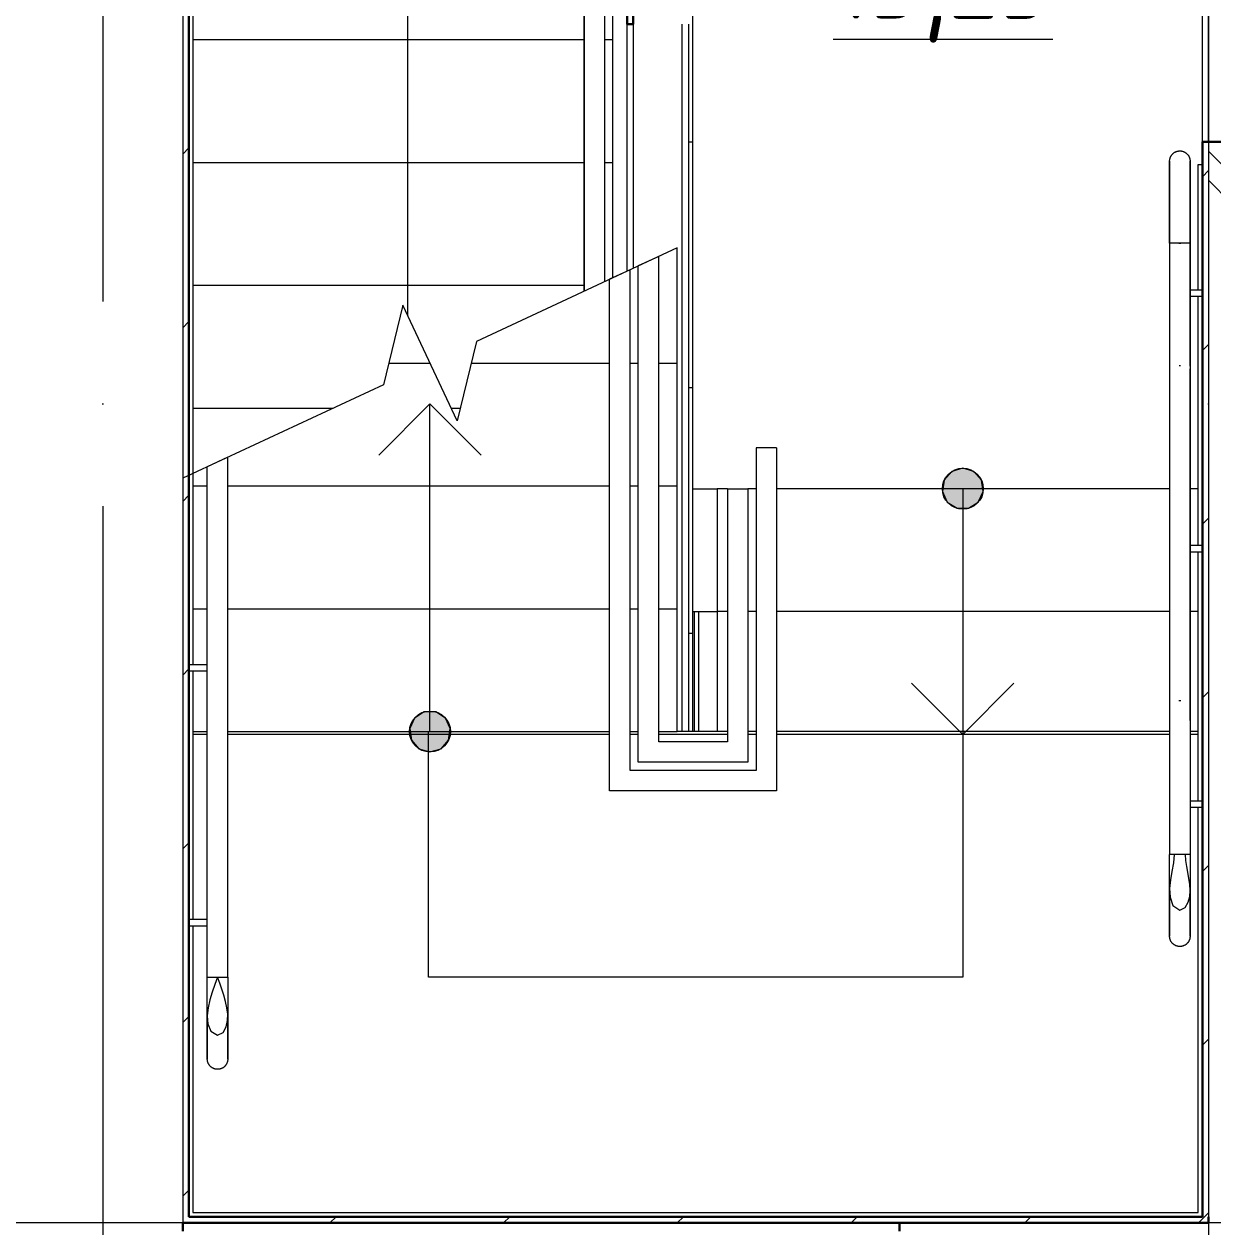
# Model space of a CAD drawing. Header units: millimetres. Extents: x -421858 to 614926, y -468665 to 141641.
# Drawn here: x -7750 to -4847, y 15448 to 18386 of the extents above; entities that cross this region are included whole.
import ezdxf

# ---------------------------------------------------------------- set-up
doc = ezdxf.new("R2010")
doc.units = ezdxf.units.MM
doc.linetypes.add('ADSK_Линия сетки', pattern=[25, 20, -2.5, 0, -2.5])
doc.linetypes.add('ADSK_Штриховая_ш2 п1_5', pattern=[4.5, 3, -1.5])
for name, color, linetype, lineweight in [('Двери', 252, 'Continuous', 9), ('Лестницы', 252, 'Continuous', 9), ('Марки помещений', 252, 'Continuous', 20), ('Ограждение', 252, 'Continuous', 9), ('Оси', 252, 'Continuous', 9), ('Перекрытие', 252, 'Continuous', 18), ('Стены внутренние', 7, 'Continuous', 18), ('Стены наружные', 7, 'Continuous', 18), ('Стрелки вверх', 252, 'Continuous', 18)]:
    doc.layers.add(name, color=color, linetype=linetype, lineweight=lineweight)
doc.styles.add('GOST Common_3', font='', dxfattribs={"height": 3.5})
doc.styles.get('GOST Common_3').set_extended_font_data('GOST 2.304 type A')

# ---------------------------------------------------------------- blocks, each defined once
blk = doc.blocks.new('1 этаж')
at = {"layer": 'Двери', "lineweight": 18, "true_color": 0x636466}
h = blk.add_hatch(dxfattribs=at)
h.set_pattern_fill('FP_2', color=251, angle=-90, style=0, pattern_type=2)
h.set_pattern_definition([(315, (-4582.8, 19073.27), (35.3553, 35.3553), [])])
h.paths.add_polyline_path([(-4857.8, 17948.3), (-4307.8, 17948.3), (-4307.8, 18098.3), (-4857.8, 18098.3)])
h.paths.add_polyline_path([(-4342.6, 19798.3), (-4307.8, 19798.3), (-4307.8, 19948.3), (-4857.8, 19948.3), (-4857.8, 19798.3)])
at = {"layer": 'Ограждение', "true_color": 0x636466}
h = blk.add_hatch(dxfattribs=at)
h.set_pattern_fill('FP_25', color=251, style=0, pattern_type=2)
h.set_pattern_definition([(0, (-32121.8, 98), (0, 600), []), (90, (-32121.8, 98), (-600, 4e-14), [])])
h.paths.add_polyline_path([(-6127.8, 16658.3), (-6117.8, 16658.3), (-6117.8, 19788.3), (-6127.8, 19798.3), (-6127.8, 16728.3)])
at = {"layer": 'Стрелки вверх', "true_color": 0x636466}
h = blk.add_hatch(color=251, dxfattribs=at)
edge = h.paths.add_edge_path()
edge.add_arc((-5457.8, 17251.3), 50, 0, 360)
for points in [[(-5443.7, 17203.4), (-5420, 17218.6), (-5408.3, 17244.2), (-5412.3, 17272.1), (-5430.8, 17293.4), (-5457.8, 17301.3), (-5484.8, 17293.4), (-5503.3, 17272.1), (-5507.3, 17244.2), (-5495.6, 17218.6), (-5471.9, 17203.4)], [(-6759.1, 16608.3), (-6732, 16616.2), (-6713.6, 16637.5), (-6709.6, 16665.4), (-6721.3, 16691), (-6745, 16706.2), (-6773.1, 16706.2), (-6796.8, 16691), (-6808.5, 16665.4), (-6804.5, 16637.5), (-6786.1, 16616.2)]]:
    blk.add_hatch(color=251, dxfattribs=at).paths.add_polyline_path(points)
h = blk.add_hatch(color=251, dxfattribs=at)
edge = h.paths.add_edge_path()
edge.add_arc((-6759.1, 16658.3), 50, 0, 360)
at = {"layer": 'Двери', "color": 251, "linetype": 'ADSK_Штриховая_ш2 п1_5', "true_color": 0x636466}
for p, q in [((-4307.8, 18098.3), (-4857.8, 18098.3)), ((-4857.8, 18098.3), (-4857.8, 17948.3))]:
    blk.add_line(p, q, dxfattribs=at)
at = {"layer": 'Лестницы', "color": 251, "true_color": 0x636466}
for p, q in [((-7337.8, 18348.3), (-6382.4, 18348.3)), ((-7337.8, 18348.3), (-6382.4, 18348.3)), ((-6332.4, 18348.3), (-6312.4, 18348.3)), ((-6332.4, 18348.3), (-6312.4, 18348.3)), ((-7337.8, 18048.3), (-6382.4, 18048.3)), ((-7337.8, 18048.3), (-6382.4, 18048.3)), ((-6332.4, 18048.3), (-6312.4, 18048.3)), ((-6332.4, 18048.3), (-6312.4, 18048.3)), ((-6155.3, 17839.8), (-6645.8, 17611.1)), ((-6155.3, 17558.3), (-6155.3, 17839.8)), ((-7337.8, 17748.3), (-6382.4, 17748.3)), ((-7337.8, 17748.3), (-6382.4, 17748.3)), ((-6825.1, 17699.9), (-6872.3, 17505.4)), ((-6693, 17416.7), (-6825.1, 17699.9)), ((-6645.8, 17611.1), (-6693, 17416.7)), ((-6859.5, 17558.3), (-6759.1, 17558.3)), ((-6859.5, 17558.3), (-6759.1, 17558.3)), ((-6658.6, 17558.3), (-6320.3, 17558.3)), ((-6658.6, 17558.3), (-6320.3, 17558.3)), ((-6270.3, 17558.3), (-6250.3, 17558.3)), ((-6270.3, 17558.3), (-6250.3, 17558.3)), ((-6200.3, 17558.3), (-6155.3, 17558.3)), ((-6200.3, 17558.3), (-6155.3, 17558.3)), ((-6155.3, 17258.3), (-6155.3, 17558.3)), ((-6872.3, 17505.4), (-7362.8, 17276.7)), ((-7337.8, 17448.3), (-6994.9, 17448.3)), ((-7337.8, 17448.3), (-6994.9, 17448.3)), ((-6707.8, 17448.3), (-6685.3, 17448.3)), ((-6707.8, 17448.3), (-6685.3, 17448.3)), ((-7337.8, 17258.3), (-7302.8, 17258.3)), ((-7337.8, 17258.3), (-7302.8, 17258.3)), ((-7252.8, 17258.3), (-6320.3, 17258.3)), ((-7252.8, 17258.3), (-6320.3, 17258.3)), ((-6270.3, 17258.3), (-6250.3, 17258.3)), ((-6270.3, 17258.3), (-6250.3, 17258.3)), ((-6200.3, 17258.3), (-6155.3, 17258.3)), ((-6200.3, 17258.3), (-6155.3, 17258.3)), ((-6155.3, 16958.3), (-6155.3, 17258.3)), ((-6032.8, 17251.3), (-6057.8, 17251.3)), ((-6057.8, 17251.3), (-6057.8, 16951.3)), ((-6032.8, 17251.3), (-6057.8, 17251.3)), ((-5962.8, 17251.3), (-5982.8, 17251.3)), ((-5962.8, 17251.3), (-5982.8, 17251.3)), ((-4952.8, 17251.3), (-5912.8, 17251.3)), ((-4952.8, 17251.3), (-5912.8, 17251.3)), ((-4882.8, 17251.3), (-4902.8, 17251.3)), ((-4882.8, 17251.3), (-4902.8, 17251.3)), ((-7337.8, 16958.3), (-7302.8, 16958.3)), ((-7337.8, 16958.3), (-7302.8, 16958.3)), ((-7252.8, 16958.3), (-6320.3, 16958.3)), ((-7252.8, 16958.3), (-6320.3, 16958.3)), ((-6270.3, 16958.3), (-6250.3, 16958.3)), ((-6270.3, 16958.3), (-6250.3, 16958.3)), ((-6200.3, 16958.3), (-6155.3, 16958.3)), ((-6200.3, 16958.3), (-6155.3, 16958.3)), ((-6155.3, 16658.3), (-6155.3, 16958.3)), ((-6057.8, 16951.3), (-6057.8, 16658.3)), ((-6032.8, 16951.3), (-6057.8, 16951.3)), ((-6032.8, 16951.3), (-6057.8, 16951.3)), ((-5962.8, 16951.3), (-5982.8, 16951.3)), ((-5962.8, 16951.3), (-5982.8, 16951.3)), ((-4952.8, 16951.3), (-5912.8, 16951.3)), ((-4952.8, 16951.3), (-5912.8, 16951.3)), ((-4882.8, 16951.3), (-4902.8, 16951.3)), ((-4882.8, 16951.3), (-4902.8, 16951.3)), ((-7337.8, 16658.3), (-7302.8, 16658.3)), ((-7337.8, 16658.3), (-7302.8, 16658.3)), ((-7252.8, 16658.3), (-6320.3, 16658.3)), ((-7252.8, 16658.3), (-6320.3, 16658.3)), ((-6270.3, 16658.3), (-6250.3, 16658.3)), ((-6270.3, 16658.3), (-6250.3, 16658.3)), ((-6200.3, 16658.3), (-6155.3, 16658.3)), ((-6200.3, 16658.3), (-6155.3, 16658.3)), ((-6057.8, 16658.3), (-6155.3, 16658.3)), ((-6032.8, 16658.3), (-6057.8, 16658.3)), ((-5962.8, 16658.3), (-5982.8, 16658.3)), ((-4952.8, 16658.3), (-5912.8, 16658.3)), ((-4882.8, 16658.3), (-4902.8, 16658.3)), ((-6032.8, 16651.3), (-6057.8, 16651.3)), ((-5962.8, 16651.3), (-5982.8, 16651.3)), ((-4952.8, 16651.3), (-5912.8, 16651.3)), ((-4882.8, 16651.3), (-4902.8, 16651.3))]:
    blk.add_line(p, q, dxfattribs=at)
at = {"layer": 'Ограждение', "color": 251, "true_color": 0x636466}
for p, q in [((-6117.8, 19788.3), (-6117.8, 16658.3)), ((-7337.8, 19548.3), (-7337.8, 17288.4)), ((-6382.4, 19555.7), (-6382.4, 17733.9)), ((-6382.4, 17733.9), (-6382.4, 19548.3)), ((-6332.4, 17757.2), (-6332.4, 19555.7)), ((-6332.4, 17757.2), (-6332.4, 19548.3)), ((-6312.4, 17766.5), (-6312.4, 19548.3)), ((-4882.8, 18043.3), (-4872.8, 18043.3)), ((-4882.8, 17736), (-4882.8, 18043.3)), ((-4952.8, 17851.3), (-4952.8, 17550.8)), ((-4902.8, 17851.3), (-4952.8, 17851.3)), ((-4952.8, 17851.3), (-4952.8, 17551.3)), ((-4925.5, 17851.3), (-4930.1, 17851.3)), ((-4930.1, 17851.3), (-4927.8, 17851.3)), ((-4927.8, 17851.3), (-4925.5, 17851.3)), ((-4902.8, 17550.8), (-4902.8, 17851.3)), ((-4902.8, 17851.3), (-4902.8, 17551.3)), ((-6200.3, 17818.8), (-6250.3, 17795.5)), ((-6200.3, 17818.8), (-6250.3, 17795.5)), ((-6200.3, 16633.3), (-6200.3, 17818.8)), ((-6270.3, 17786.2), (-6320.3, 17762.9)), ((-6270.3, 16563.3), (-6270.3, 17786.2)), ((-6250.3, 16583.3), (-6250.3, 17795.5)), ((-6320.3, 16513.3), (-6320.3, 17762.9)), ((-4872.8, 17736.2), (-4902.8, 17736.2)), ((-4902.8, 17721.2), (-4872.8, 17721.2)), ((-4882.8, 17112), (-4882.8, 17721.5)), ((-4952.8, 17551.3), (-4952.8, 16658.3)), ((-4952.8, 17544.3), (-4952.8, 16685.2)), ((-4902.8, 17551.3), (-4902.8, 16658.3)), ((-4902.8, 16685.2), (-4902.8, 17544.3)), ((-5912.8, 17351.3), (-5962.8, 17351.3)), ((-5962.8, 17351.3), (-5962.8, 16563.3)), ((-5912.8, 17351.3), (-5912.8, 16513.3)), ((-7252.8, 17328), (-7302.8, 17304.7)), ((-7302.8, 16358.3), (-7302.8, 17304.7)), ((-7252.8, 16358.3), (-7252.8, 17328)), ((-7337.8, 17288.4), (-7347.8, 17283.7)), ((-7337.8, 17288.4), (-7337.8, 16820.9)), ((-6032.8, 17251.3), (-5982.8, 17251.3)), ((-6032.8, 17251.3), (-6032.8, 16633.3)), ((-5982.8, 17251.3), (-5982.8, 16583.3)), ((-4872.8, 17112.3), (-4902.8, 17112.3)), ((-4902.8, 17097.3), (-4872.8, 17097.3)), ((-4882.8, 16488.1), (-4882.8, 17097.6)), ((-6112.8, 16658.3), (-6112.8, 16951.3)), ((-6102.8, 16658.3), (-6102.8, 16951.3)), ((-7302.8, 16821.2), (-7347.8, 16821.2)), ((-7347.8, 16806.2), (-7302.8, 16806.2)), ((-7337.8, 16806.4), (-7337.8, 16358.3)), ((-4925.2, 16732.9), (-4930.4, 16732.9)), ((-4952.8, 16658.3), (-4952.8, 16358.3)), ((-4902.8, 16658.3), (-4902.8, 16358.3)), ((-6032.8, 16633.3), (-6200.3, 16633.3)), ((-5982.8, 16583.3), (-6250.3, 16583.3)), ((-5962.8, 16563.3), (-6270.3, 16563.3)), ((-5912.8, 16513.3), (-6320.3, 16513.3)), ((-4872.8, 16488.4), (-4902.8, 16488.4)), ((-4902.8, 16473.4), (-4872.8, 16473.4)), ((-4882.8, 15483.3), (-4882.8, 16473.6)), ((-7337.8, 16358.3), (-7337.8, 16198.5)), ((-7302.8, 16058.3), (-7302.8, 16358.3)), ((-7252.8, 16058.3), (-7252.8, 16358.3)), ((-4902.8, 16358.3), (-4952.8, 16358.3)), ((-7302.8, 16198.8), (-7347.8, 16198.8)), ((-7347.8, 16183.8), (-7302.8, 16183.8)), ((-7337.8, 16184), (-7337.8, 15483.3)), ((-7302.8, 16058.3), (-7252.8, 16058.3)), ((-7337.8, 15483.3), (-4882.8, 15483.3))]:
    blk.add_line(p, q, dxfattribs=at)
at = {"layer": 'Ограждение', "color": 251, "true_color": 0x636466, "flags": 128}
for points in [[(-4952.8, 18051.3), (-4952.8, 18052.3), (-4952.7, 18053.3), (-4952.6, 18054.3), (-4952.5, 18055.3), (-4952.3, 18056.3), (-4952.1, 18057.3), (-4951.8, 18058.2), (-4951.5, 18059.2), (-4951.2, 18060.1), (-4950.8, 18061.1), (-4950.4, 18062), (-4950, 18062.9), (-4949.5, 18063.8), (-4949, 18064.6), (-4948.4, 18065.5), (-4947.9, 18066.3), (-4947.2, 18067.1), (-4946.6, 18067.8), (-4945.9, 18068.6), (-4945.2, 18069.3), (-4944.5, 18070), (-4943.7, 18070.6), (-4942.9, 18071.2), (-4942.1, 18071.8), (-4941.3, 18072.4), (-4940.5, 18072.9), (-4939.6, 18073.4), (-4938.7, 18073.8), (-4937.8, 18074.3), (-4936.9, 18074.6), (-4935.9, 18075), (-4935, 18075.3), (-4934, 18075.6), (-4933, 18075.8), (-4932.1, 18076), (-4931.1, 18076.1), (-4930.1, 18076.2), (-4929.1, 18076.3), (-4928.1, 18076.3), (-4927.8, 18076.3)], [(-4927.8, 18076.3), (-4926.8, 18076.3), (-4925.8, 18076.3), (-4924.8, 18076.2), (-4923.8, 18076), (-4922.8, 18075.8), (-4921.9, 18075.6), (-4920.9, 18075.4), (-4919.9, 18075.1), (-4919, 18074.7), (-4918.1, 18074.4), (-4917.2, 18074), (-4916.3, 18073.5), (-4915.4, 18073), (-4914.5, 18072.5), (-4913.7, 18072), (-4912.9, 18071.4), (-4912.1, 18070.8), (-4911.3, 18070.1), (-4910.6, 18069.5), (-4909.9, 18068.8), (-4909.2, 18068), (-4908.5, 18067.3), (-4907.9, 18066.5), (-4907.3, 18065.7), (-4906.8, 18064.8), (-4906.2, 18064), (-4905.8, 18063.1), (-4905.3, 18062.2), (-4904.9, 18061.3), (-4904.5, 18060.4), (-4904.2, 18059.5), (-4903.9, 18058.5), (-4903.6, 18057.5), (-4903.4, 18056.6), (-4903.2, 18055.6), (-4903, 18054.6), (-4902.9, 18053.6), (-4902.8, 18052.6), (-4902.8, 18051.6), (-4902.8, 18051.3)], [(-4952.8, 17851.3), (-4952.8, 17859.3), (-4952.8, 17867.3), (-4952.8, 17875.3), (-4952.8, 17883.2), (-4952.8, 17891.1), (-4952.8, 17898.9), (-4952.8, 17906.6), (-4952.8, 17914.3), (-4952.8, 17921.8), (-4952.8, 17929.2), (-4952.8, 17936.5), (-4952.8, 17943.7), (-4952.8, 17950.7), (-4952.8, 17957.6), (-4952.8, 17964.3), (-4952.8, 17970.8), (-4952.8, 17977.1), (-4952.8, 17983.2), (-4952.8, 17989.1), (-4952.8, 17994.8), (-4952.8, 18000.3), (-4952.8, 18005.5), (-4952.8, 18010.5), (-4952.8, 18015.2), (-4952.8, 18019.6), (-4952.8, 18023.8), (-4952.8, 18027.7), (-4952.8, 18031.4), (-4952.8, 18034.7), (-4952.8, 18037.7), (-4952.8, 18040.5), (-4952.8, 18042.9), (-4952.8, 18045.1), (-4952.8, 18046.9), (-4952.8, 18048.4), (-4952.8, 18049.6), (-4952.8, 18050.5), (-4952.8, 18051.1), (-4952.8, 18051.3), (-4952.8, 18051.3)], [(-4952.8, 18051.3), (-4952.8, 18051.2), (-4952.8, 18050.7), (-4952.8, 18049.9), (-4952.8, 18048.8), (-4952.8, 18047.4), (-4952.8, 18045.6), (-4952.8, 18043.5), (-4952.8, 18041.2), (-4952.8, 18038.5), (-4952.8, 18035.6), (-4952.8, 18032.3), (-4952.8, 18028.7), (-4952.8, 18024.9), (-4952.8, 18020.8), (-4952.8, 18016.4), (-4952.8, 18011.8), (-4952.8, 18006.9), (-4952.8, 18001.7), (-4952.8, 17996.3), (-4952.8, 17990.7), (-4952.8, 17984.8), (-4952.8, 17978.8), (-4952.8, 17972.5), (-4952.8, 17966), (-4952.8, 17959.4), (-4952.8, 17952.6), (-4952.8, 17945.6), (-4952.8, 17938.5), (-4952.8, 17931.2), (-4952.8, 17923.8), (-4952.8, 17916.3), (-4952.8, 17908.7), (-4952.8, 17901), (-4952.8, 17893.2), (-4952.8, 17885.3), (-4952.8, 17877.4), (-4952.8, 17869.5), (-4952.8, 17861.5), (-4952.8, 17853.5), (-4952.8, 17851.3)], [(-4902.8, 17851.3), (-4902.8, 17859.3), (-4902.8, 17867.3), (-4902.8, 17875.3), (-4902.8, 17883.2), (-4902.8, 17891.1), (-4902.8, 17898.9), (-4902.8, 17906.6), (-4902.8, 17914.3), (-4902.8, 17921.8), (-4902.8, 17929.2), (-4902.8, 17936.5), (-4902.8, 17943.7), (-4902.8, 17950.7), (-4902.8, 17957.6), (-4902.8, 17964.3), (-4902.8, 17970.8), (-4902.8, 17977.1), (-4902.8, 17983.2), (-4902.8, 17989.1), (-4902.8, 17994.8), (-4902.8, 18000.3), (-4902.8, 18005.5), (-4902.8, 18010.5), (-4902.8, 18015.2), (-4902.8, 18019.6), (-4902.8, 18023.8), (-4902.8, 18027.7), (-4902.8, 18031.4), (-4902.8, 18034.7), (-4902.8, 18037.7), (-4902.8, 18040.5), (-4902.8, 18042.9), (-4902.8, 18045.1), (-4902.8, 18046.9), (-4902.8, 18048.4), (-4902.8, 18049.6), (-4902.8, 18050.5), (-4902.8, 18051.1), (-4902.8, 18051.3), (-4902.8, 18051.3)], [(-4902.8, 18051.3), (-4902.8, 18051.2), (-4902.8, 18050.7), (-4902.8, 18049.9), (-4902.8, 18048.8), (-4902.8, 18047.4), (-4902.8, 18045.6), (-4902.8, 18043.5), (-4902.8, 18041.2), (-4902.8, 18038.5), (-4902.8, 18035.6), (-4902.8, 18032.3), (-4902.8, 18028.7), (-4902.8, 18024.9), (-4902.8, 18020.8), (-4902.8, 18016.4), (-4902.8, 18011.8), (-4902.8, 18006.9), (-4902.8, 18001.7), (-4902.8, 17996.3), (-4902.8, 17990.7), (-4902.8, 17984.8), (-4902.8, 17978.8), (-4902.8, 17972.5), (-4902.8, 17966), (-4902.8, 17959.4), (-4902.8, 17952.6), (-4902.8, 17945.6), (-4902.8, 17938.5), (-4902.8, 17931.2), (-4902.8, 17923.8), (-4902.8, 17916.3), (-4902.8, 17908.7), (-4902.8, 17901), (-4902.8, 17893.2), (-4902.8, 17885.3), (-4902.8, 17877.4), (-4902.8, 17869.5), (-4902.8, 17861.5), (-4902.8, 17853.5), (-4902.8, 17851.3)], [(-4952.8, 16158.3), (-4952.8, 16158.4), (-4952.8, 16158.9), (-4952.8, 16159.7), (-4952.8, 16160.8), (-4952.8, 16162.3), (-4952.8, 16164), (-4952.8, 16166.1), (-4952.8, 16168.4), (-4952.8, 16171.1), (-4952.8, 16174.1), (-4952.8, 16177.3), (-4952.8, 16180.9), (-4952.8, 16184.7), (-4952.8, 16188.8), (-4952.8, 16193.2), (-4952.8, 16197.8), (-4952.8, 16202.8), (-4952.8, 16207.9), (-4952.8, 16213.3), (-4952.8, 16218.9), (-4952.8, 16224.8), (-4952.8, 16230.8), (-4952.8, 16237.1), (-4952.8, 16243.6), (-4952.8, 16250.2), (-4952.8, 16257), (-4952.8, 16264), (-4952.8, 16271.1), (-4952.8, 16278.4), (-4952.8, 16285.8), (-4952.8, 16293.3), (-4952.8, 16300.9), (-4952.8, 16308.6), (-4952.8, 16316.4), (-4952.8, 16324.3), (-4952.8, 16332.2), (-4952.8, 16340.1), (-4952.8, 16348.1), (-4952.8, 16356.1), (-4952.8, 16358.3)], [(-4941.7, 16358.3), (-4943.4, 16337.3), (-4947, 16316.5), (-4950.6, 16296.1), (-4952.7, 16275), (-4951.6, 16253.4), (-4944.7, 16233.4), (-4927.8, 16222.3)], [(-4927.8, 16222.3), (-4914.7, 16228.4), (-4907.2, 16241.1), (-4903.7, 16255.5), (-4902.8, 16270.3), (-4903.6, 16285.1), (-4905.6, 16299.7), (-4908.2, 16314.4), (-4910.9, 16328.9), (-4913, 16343.5), (-4913.9, 16358.3)], [(-4902.8, 16358.3), (-4902.8, 16350.3), (-4902.8, 16342.3), (-4902.8, 16334.3), (-4902.8, 16326.4), (-4902.8, 16318.5), (-4902.8, 16310.7), (-4902.8, 16303), (-4902.8, 16295.4), (-4902.8, 16287.8), (-4902.8, 16280.4), (-4902.8, 16273.1), (-4902.8, 16265.9), (-4902.8, 16258.9), (-4902.8, 16252), (-4902.8, 16245.3), (-4902.8, 16238.8), (-4902.8, 16232.5), (-4902.8, 16226.4), (-4902.8, 16220.5), (-4902.8, 16214.8), (-4902.8, 16209.3), (-4902.8, 16204.1), (-4902.8, 16199.1), (-4902.8, 16194.4), (-4902.8, 16190), (-4902.8, 16185.8), (-4902.8, 16181.9), (-4902.8, 16178.2), (-4902.8, 16174.9), (-4902.8, 16171.9), (-4902.8, 16169.1), (-4902.8, 16166.7), (-4902.8, 16164.5), (-4902.8, 16162.7), (-4902.8, 16161.2), (-4902.8, 16160), (-4902.8, 16159.1), (-4902.8, 16158.5), (-4902.8, 16158.3), (-4902.8, 16158.3)], [(-4952.8, 16269.5), (-4952.8, 16262.4), (-4952.8, 16255.5), (-4952.8, 16248.7), (-4952.8, 16242.1), (-4952.8, 16235.7), (-4952.8, 16229.5), (-4952.8, 16223.5), (-4952.8, 16217.7), (-4952.8, 16212.1), (-4952.8, 16206.7), (-4952.8, 16201.6), (-4952.8, 16196.8), (-4952.8, 16192.2), (-4952.8, 16187.9), (-4952.8, 16183.8), (-4952.8, 16180.1), (-4952.8, 16176.6), (-4952.8, 16173.4), (-4952.8, 16170.5), (-4952.8, 16167.9), (-4952.8, 16165.6), (-4952.8, 16163.6), (-4952.8, 16161.9), (-4952.8, 16160.5), (-4952.8, 16159.5), (-4952.8, 16158.8), (-4952.8, 16158.4), (-4952.8, 16158.3)], [(-4902.8, 16158.3), (-4902.8, 16158.4), (-4902.8, 16158.9), (-4902.8, 16159.7), (-4902.8, 16160.8), (-4902.8, 16162.3), (-4902.8, 16164), (-4902.8, 16166.1), (-4902.8, 16168.4), (-4902.8, 16171.1), (-4902.8, 16174.1), (-4902.8, 16177.3), (-4902.8, 16180.9), (-4902.8, 16184.7), (-4902.8, 16188.8), (-4902.8, 16193.2), (-4902.8, 16197.8), (-4902.8, 16202.8), (-4902.8, 16207.9), (-4902.8, 16213.3), (-4902.8, 16218.9), (-4902.8, 16224.8), (-4902.8, 16230.8), (-4902.8, 16237.1), (-4902.8, 16243.6), (-4902.8, 16250.2), (-4902.8, 16257), (-4902.8, 16264), (-4902.8, 16269.5)], [(-4927.8, 16133.3), (-4928.8, 16133.3), (-4929.8, 16133.3), (-4930.8, 16133.4), (-4931.8, 16133.6), (-4932.8, 16133.8), (-4933.7, 16134), (-4934.7, 16134.2), (-4935.7, 16134.5), (-4936.6, 16134.9), (-4937.5, 16135.2), (-4938.5, 16135.7), (-4939.3, 16136.1), (-4940.2, 16136.6), (-4941.1, 16137.1), (-4941.9, 16137.6), (-4942.7, 16138.2), (-4943.5, 16138.8), (-4944.3, 16139.5), (-4945, 16140.1), (-4945.7, 16140.9), (-4946.4, 16141.6), (-4947.1, 16142.3), (-4947.7, 16143.1), (-4948.3, 16143.9), (-4948.8, 16144.8), (-4949.4, 16145.6), (-4949.9, 16146.5), (-4950.3, 16147.4), (-4950.7, 16148.3), (-4951.1, 16149.2), (-4951.4, 16150.1), (-4951.8, 16151.1), (-4952, 16152.1), (-4952.2, 16153), (-4952.4, 16154), (-4952.6, 16155), (-4952.7, 16156), (-4952.8, 16157), (-4952.8, 16158), (-4952.8, 16158.3)], [(-4902.8, 16158.3), (-4902.8, 16157.3), (-4902.9, 16156.3), (-4903, 16155.3), (-4903.1, 16154.3), (-4903.3, 16153.3), (-4903.5, 16152.3), (-4903.8, 16151.4), (-4904.1, 16150.4), (-4904.4, 16149.5), (-4904.8, 16148.5), (-4905.2, 16147.6), (-4905.6, 16146.7), (-4906.1, 16145.8), (-4906.6, 16145), (-4907.2, 16144.2), (-4907.7, 16143.3), (-4908.4, 16142.5), (-4909, 16141.8), (-4909.7, 16141), (-4910.4, 16140.3), (-4911.1, 16139.7), (-4911.9, 16139), (-4912.7, 16138.4), (-4913.5, 16137.8), (-4914.3, 16137.2), (-4915.1, 16136.7), (-4916, 16136.2), (-4916.9, 16135.8), (-4917.8, 16135.3), (-4918.7, 16135), (-4919.7, 16134.6), (-4920.6, 16134.3), (-4921.6, 16134.1), (-4922.6, 16133.8), (-4923.6, 16133.6), (-4924.5, 16133.5), (-4925.5, 16133.4), (-4926.5, 16133.3), (-4927.5, 16133.3), (-4927.8, 16133.3)], [(-7302.8, 15858.3), (-7302.8, 15858.4), (-7302.8, 15858.9), (-7302.8, 15859.7), (-7302.8, 15860.8), (-7302.8, 15862.3), (-7302.8, 15864), (-7302.8, 15866.1), (-7302.8, 15868.4), (-7302.8, 15871.1), (-7302.8, 15874.1), (-7302.8, 15877.3), (-7302.8, 15880.9), (-7302.8, 15884.7), (-7302.8, 15888.8), (-7302.8, 15893.2), (-7302.8, 15897.8), (-7302.8, 15902.8), (-7302.8, 15907.9), (-7302.8, 15913.3), (-7302.8, 15918.9), (-7302.8, 15924.8), (-7302.8, 15930.8), (-7302.8, 15937.1), (-7302.8, 15943.6), (-7302.8, 15950.2), (-7302.8, 15957), (-7302.8, 15964), (-7302.8, 15971.1), (-7302.8, 15978.4), (-7302.8, 15985.8), (-7302.8, 15993.3), (-7302.8, 16000.9), (-7302.8, 16008.6), (-7302.8, 16016.4), (-7302.8, 16024.3), (-7302.8, 16032.2), (-7302.8, 16040.1), (-7302.8, 16048.1), (-7302.8, 16056.1), (-7302.8, 16058.3)], [(-7277.8, 16058.3), (-7284.6, 16040.2), (-7291, 16021.8), (-7296.6, 16002.9), (-7300.8, 15983.6), (-7302.8, 15964.1), (-7301.3, 15944.6), (-7294, 15926.5), (-7277.8, 15916.8)], [(-7277.8, 15916.8), (-7264, 15923.5), (-7256.4, 15937.1), (-7253.2, 15952.4), (-7253, 15968.1), (-7254.8, 15983.6), (-7258, 15998.9), (-7262.1, 16014), (-7267, 16028.9), (-7272.3, 16043.7), (-7277.8, 16058.3)], [(-7252.8, 16058.3), (-7252.8, 16050.3), (-7252.8, 16042.3), (-7252.8, 16034.3), (-7252.8, 16026.4), (-7252.8, 16018.5), (-7252.8, 16010.7), (-7252.8, 16003), (-7252.8, 15995.4), (-7252.8, 15987.8), (-7252.8, 15980.4), (-7252.8, 15973.1), (-7252.8, 15965.9), (-7252.8, 15958.9), (-7252.8, 15952), (-7252.8, 15945.3), (-7252.8, 15938.8), (-7252.8, 15932.5), (-7252.8, 15926.4), (-7252.8, 15920.5), (-7252.8, 15914.8), (-7252.8, 15909.3), (-7252.8, 15904.1), (-7252.8, 15899.1), (-7252.8, 15894.4), (-7252.8, 15890), (-7252.8, 15885.8), (-7252.8, 15881.9), (-7252.8, 15878.2), (-7252.8, 15874.9), (-7252.8, 15871.9), (-7252.8, 15869.1), (-7252.8, 15866.7), (-7252.8, 15864.5), (-7252.8, 15862.7), (-7252.8, 15861.2), (-7252.8, 15860), (-7252.8, 15859.1), (-7252.8, 15858.5), (-7252.8, 15858.3), (-7252.8, 15858.3)], [(-7302.8, 15961.5), (-7302.8, 15954.5), (-7302.8, 15947.8), (-7302.8, 15941.2), (-7302.8, 15934.8), (-7302.8, 15928.6), (-7302.8, 15922.6), (-7302.8, 15916.9), (-7302.8, 15911.3), (-7302.8, 15906), (-7302.8, 15901), (-7302.8, 15896.1), (-7302.8, 15891.6), (-7302.8, 15887.3), (-7302.8, 15883.3), (-7302.8, 15879.6), (-7302.8, 15876.1), (-7302.8, 15872.9), (-7302.8, 15870.1), (-7302.8, 15867.5), (-7302.8, 15865.3), (-7302.8, 15863.3), (-7302.8, 15861.7), (-7302.8, 15860.4), (-7302.8, 15859.4), (-7302.8, 15858.7), (-7302.8, 15858.3), (-7302.8, 15858.3)], [(-7252.8, 15858.3), (-7252.8, 15858.4), (-7252.8, 15858.9), (-7252.8, 15859.7), (-7252.8, 15860.8), (-7252.8, 15862.3), (-7252.8, 15864), (-7252.8, 15866.1), (-7252.8, 15868.4), (-7252.8, 15871.1), (-7252.8, 15874.1), (-7252.8, 15877.3), (-7252.8, 15880.9), (-7252.8, 15884.7), (-7252.8, 15888.8), (-7252.8, 15893.2), (-7252.8, 15897.8), (-7252.8, 15902.8), (-7252.8, 15907.9), (-7252.8, 15913.3), (-7252.8, 15918.9), (-7252.8, 15924.8), (-7252.8, 15930.8), (-7252.8, 15937.1), (-7252.8, 15943.6), (-7252.8, 15950.2), (-7252.8, 15957), (-7252.8, 15961.4)], [(-7277.8, 15833.3), (-7278.8, 15833.3), (-7279.8, 15833.3), (-7280.8, 15833.4), (-7281.8, 15833.6), (-7282.8, 15833.8), (-7283.7, 15834), (-7284.7, 15834.2), (-7285.7, 15834.5), (-7286.6, 15834.9), (-7287.5, 15835.2), (-7288.5, 15835.7), (-7289.3, 15836.1), (-7290.2, 15836.6), (-7291.1, 15837.1), (-7291.9, 15837.6), (-7292.7, 15838.2), (-7293.5, 15838.8), (-7294.3, 15839.5), (-7295, 15840.1), (-7295.7, 15840.9), (-7296.4, 15841.6), (-7297.1, 15842.3), (-7297.7, 15843.1), (-7298.3, 15843.9), (-7298.8, 15844.8), (-7299.4, 15845.6), (-7299.9, 15846.5), (-7300.3, 15847.4), (-7300.7, 15848.3), (-7301.1, 15849.2), (-7301.4, 15850.1), (-7301.8, 15851.1), (-7302, 15852.1), (-7302.2, 15853), (-7302.4, 15854), (-7302.6, 15855), (-7302.7, 15856), (-7302.8, 15857), (-7302.8, 15858), (-7302.8, 15858.3)], [(-7252.8, 15858.3), (-7252.8, 15857.3), (-7252.9, 15856.3), (-7253, 15855.3), (-7253.1, 15854.3), (-7253.3, 15853.3), (-7253.5, 15852.3), (-7253.8, 15851.4), (-7254.1, 15850.4), (-7254.4, 15849.5), (-7254.8, 15848.5), (-7255.2, 15847.6), (-7255.6, 15846.7), (-7256.1, 15845.8), (-7256.6, 15845), (-7257.2, 15844.2), (-7257.7, 15843.3), (-7258.4, 15842.5), (-7259, 15841.8), (-7259.7, 15841), (-7260.4, 15840.3), (-7261.1, 15839.7), (-7261.9, 15839), (-7262.7, 15838.4), (-7263.5, 15837.8), (-7264.3, 15837.2), (-7265.1, 15836.7), (-7266, 15836.2), (-7266.9, 15835.8), (-7267.8, 15835.3), (-7268.7, 15835), (-7269.7, 15834.6), (-7270.6, 15834.3), (-7271.6, 15834.1), (-7272.6, 15833.8), (-7273.6, 15833.6), (-7274.5, 15833.5), (-7275.5, 15833.4), (-7276.5, 15833.3), (-7277.5, 15833.3), (-7277.8, 15833.3)]]:
    blk.add_lwpolyline(points, dxfattribs=at)
at = {"layer": 'Ограждение', "color": 251, "true_color": 0x636466}
blk.add_open_spline([(-4925.8, 17551.3), (-4926.5, 17551.3), (-4927.8, 17551.3), (-4929.1, 17551.3), (-4929.8, 17551.3)], degree=3, dxfattribs=at)
at = {"layer": 'Оси', "color": 251, "linetype": 'ADSK_Линия сетки', "ltscale": 100, "true_color": 0x636466}
for p, q in [((-7557.8, 32208.9), (-7557.8, 10958.3)), ((-4857.8, 32208.9), (-4857.8, 10958.3)), ((-807.8, 15458.3), (-72530.1, 15458.3))]:
    blk.add_line(p, q, dxfattribs=at)
at = {"layer": 'Перекрытие', "color": 251, "ltscale": 100, "true_color": 0x636466}
for p, q in [((-4857.8, 18098.3), (-4857.8, 19798.3)), ((-6117.8, 17251.3), (-6057.8, 17251.3)), ((-6117.8, 16951.3), (-6057.8, 16951.3)), ((-7302.8, 16651.3), (-7337.8, 16651.3)), ((-6320.3, 16651.3), (-7252.8, 16651.3)), ((-6250.3, 16651.3), (-6270.3, 16651.3)), ((-6032.8, 16651.3), (-6200.3, 16651.3)), ((-5962.8, 16651.3), (-5982.8, 16651.3)), ((-4952.8, 16651.3), (-5912.8, 16651.3)), ((-4882.8, 16651.3), (-4902.8, 16651.3))]:
    blk.add_line(p, q, dxfattribs=at)
at = {"layer": 'Стены внутренние', "color": 251, "true_color": 0x636466}
for p, q in [((-4857.8, 19798.3), (-4857.8, 15473.3)), ((-7362.8, 15458.3), (-7362.8, 15458.3))]:
    blk.add_line(p, q, dxfattribs=at)
at = {"layer": 'Стены внутренние', "color": 251, "lineweight": 30, "true_color": 0x636466}
for p, q in [((-4307.8, 18098.3), (-4857.8, 18098.3)), ((-7362.8, 15438.3), (-7362.8, 15458.3)), ((-4857.8, 15458.3), (-5612.8, 15458.3)), ((-5612.8, 15458.3), (-5612.8, 15438.3)), ((-4857.8, 15458.3), (-4857.8, 15458.3))]:
    blk.add_line(p, q, dxfattribs=at)
at = {"layer": 'Стены наружные', "color": 251, "lineweight": 30, "true_color": 0x636466}
for p, q in [((-6277.8, 19948.3), (-6277.8, 18386)), ((-6262.8, 18386), (-6262.8, 19933.3)), ((-7347.8, 15473.3), (-7347.8, 19878.3)), ((-6277.8, 18386), (-6262.8, 18386)), ((-4872.8, 18098.3), (-4872.8, 15473.3)), ((-4857.8, 18098.3), (-4872.8, 18098.3)), ((-7362.8, 15458.3), (-4857.8, 15458.3)), ((-4872.8, 15473.3), (-7347.8, 15473.3)), ((-4857.8, 15458.3), (-4857.8, 15473.3))]:
    blk.add_line(p, q, dxfattribs=at)
at = {"layer": 'Стены наружные', "color": 251, "true_color": 0x636466}
for p, q in [((-7362.8, 19833.3), (-7362.8, 15458.3)), ((-4872.8, 18098.3), (-4872.8, 19788.3)), ((-6277.8, 17782.7), (-6277.8, 18386)), ((-6262.8, 18386), (-6262.8, 17789.7)), ((-6142.8, 16658.3), (-6142.8, 18386.2)), ((-6127.8, 18386.2), (-6127.8, 16658.3))]:
    blk.add_line(p, q, dxfattribs=at)
at = {"layer": 'Стены наружные', "color": 251, "linetype": 'Continuous', "lineweight": 9, "true_color": 0x636466}
for p, q in [((-7362.8, 18068.8), (-7347.8, 18083.8)), ((-4872.8, 18013.2), (-4857.8, 18028.2)), ((-7362.8, 17644.5), (-7347.8, 17659.5)), ((-4872.8, 17588.9), (-4857.8, 17603.9)), ((-7362.8, 17220.3), (-7347.8, 17235.3)), ((-4872.8, 17164.7), (-4857.8, 17179.7)), ((-7362.8, 16796), (-7347.8, 16811)), ((-4872.8, 16740.4), (-4857.8, 16755.4)), ((-7362.8, 16371.7), (-7347.8, 16386.7)), ((-4872.8, 16316.2), (-4857.8, 16331.2)), ((-7362.8, 15947.5), (-7347.8, 15962.5)), ((-4872.8, 15891.9), (-4857.8, 15906.9)), ((-7362.8, 15523.2), (-7347.8, 15538.2)), ((-7003.5, 15458.3), (-6988.5, 15473.3)), ((-6579.2, 15458.3), (-6564.2, 15473.3)), ((-6155, 15458.3), (-6140, 15473.3)), ((-5730.7, 15458.3), (-5715.7, 15473.3)), ((-5306.4, 15458.3), (-5291.4, 15473.3)), ((-4882.2, 15458.3), (-4867.2, 15473.3)), ((-4867.2, 15473.3), (-4857.8, 15482.6))]:
    blk.add_line(p, q, dxfattribs=at)
at = {"layer": 'Стрелки вверх', "color": 251, "true_color": 0x636466}
for p, q in [((-6812.8, 18348.3), (-6812.8, 18648.3)), ((-6812.8, 18048.3), (-6812.8, 18348.3)), ((-6812.8, 17748.3), (-6812.8, 18048.3)), ((-6812.8, 17673.5), (-6812.8, 17748.3)), ((-6759.1, 17458.3), (-6884.1, 17333.3)), ((-6759.1, 17258.3), (-6759.1, 17458.3)), ((-6759.1, 17458.3), (-6634.1, 17333.3)), ((-5484.8, 17293.4), (-5503.3, 17272.1)), ((-5457.8, 17301.3), (-5484.8, 17293.4)), ((-5430.8, 17293.4), (-5457.8, 17301.3)), ((-5412.3, 17272.1), (-5430.8, 17293.4)), ((-6759.1, 16958.3), (-6759.1, 17258.3)), ((-5503.3, 17272.1), (-5507.3, 17244.2)), ((-5457.8, 17251.3), (-5457.8, 16951.3)), ((-5408.3, 17244.2), (-5412.3, 17272.1)), ((-5507.3, 17244.2), (-5495.6, 17218.6)), ((-5495.6, 17218.6), (-5471.9, 17203.4)), ((-5443.7, 17203.4), (-5420, 17218.6)), ((-5420, 17218.6), (-5408.3, 17244.2)), ((-5471.9, 17203.4), (-5443.7, 17203.4)), ((-6759.1, 16658.3), (-6759.1, 16958.3)), ((-5457.8, 16951.3), (-5457.8, 16658.3)), ((-5457.8, 16651.3), (-5582.8, 16776.3)), ((-5457.8, 16651.3), (-5332.8, 16776.3)), ((-6796.8, 16691), (-6808.5, 16665.4)), ((-6773.1, 16706.2), (-6796.8, 16691)), ((-6745, 16706.2), (-6773.1, 16706.2)), ((-6721.3, 16691), (-6745, 16706.2)), ((-6709.6, 16665.4), (-6721.3, 16691)), ((-6808.5, 16665.4), (-6804.5, 16637.5)), ((-6762.8, 16058.3), (-6762.8, 16658.3)), ((-6713.6, 16637.5), (-6709.6, 16665.4)), ((-5457.8, 16658.3), (-5457.8, 16058.3)), ((-6804.5, 16637.5), (-6786.1, 16616.2)), ((-6732, 16616.2), (-6713.6, 16637.5)), ((-6786.1, 16616.2), (-6759.1, 16608.3)), ((-6759.1, 16608.3), (-6732, 16616.2)), ((-5457.8, 16058.3), (-6762.8, 16058.3))]:
    blk.add_line(p, q, dxfattribs=at)
for centre in [(-5457.8, 17251.3), (-6759.1, 16658.3)]:
    blk.add_circle(centre, 50, dxfattribs=at)
at = {"layer": 'Марки помещений', "color": 251, "true_color": 0x636466, "style": 'GOST Common_3', "width": 0.9}
blk.add_text('%%U13,25', height=250, dxfattribs=at).set_placement((-5774, 18398.9))

msp = doc.modelspace()

# ---------------------------------------------------------------- block references
msp.add_blockref('1 этаж', (0, 0))

doc.saveas('drawing.dxf')
